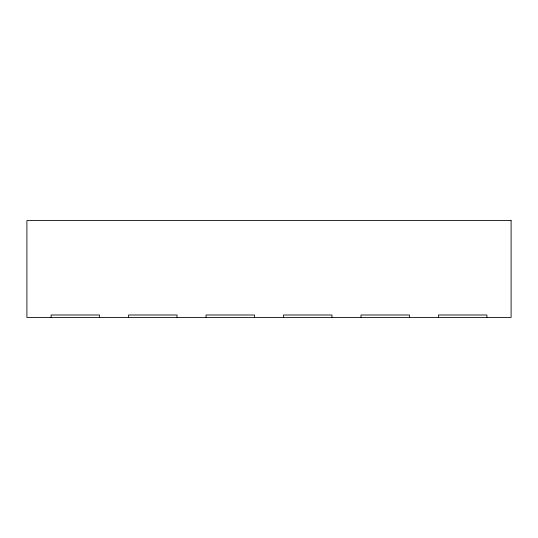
<?xml version="1.0" encoding="UTF-8"?>
<svg xmlns="http://www.w3.org/2000/svg" width="538" height="538" viewBox="0 0 538 538"><rect width="100%" height="100%" fill="white"/><g stroke="black" fill="none" stroke-linecap="round" stroke-linejoin="round"><path stroke-width="0.81" d="M486.89 317.42L486.89 314.999L438.47 314.999L438.47 317.42M409.418 317.42L409.418 314.999L360.998 314.999L360.998 317.42M331.946 317.42L331.946 314.999L283.526 314.999L283.526 317.42M254.474 317.42L254.474 314.999L206.054 314.999L206.054 317.42M177.002 317.42L177.002 314.999L128.582 314.999L128.582 317.42M99.53 317.42L99.53 314.999L51.11 314.999L51.11 317.42M511.1 220.58L26.9 220.58L26.9 317.42L511.1 317.42L511.1 220.58"/></g></svg>
